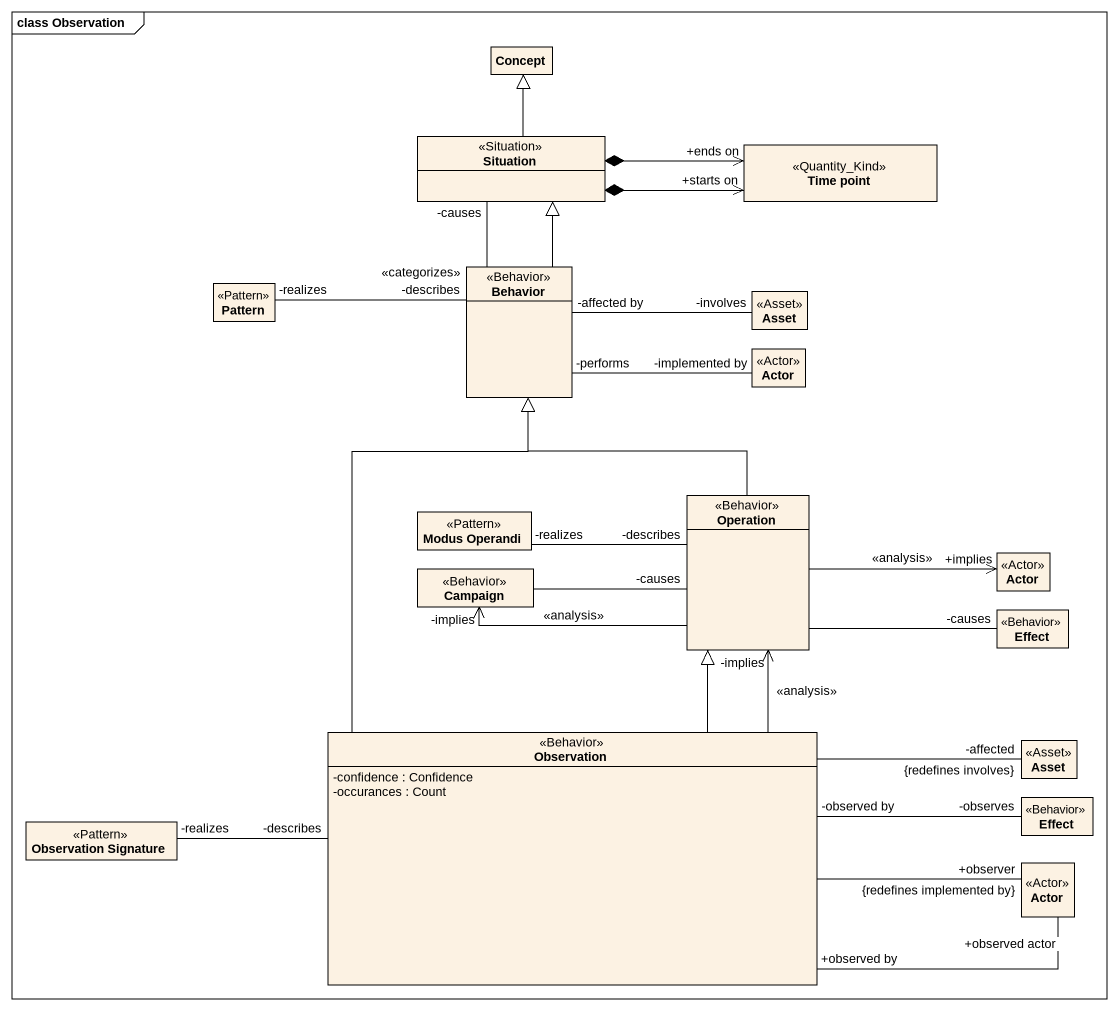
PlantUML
@startuml
mainframe class Observation
hide circle
hide empty members
skinparam classAttributeIconSize 0
class Concept
class Situation <<Situation>>
class "Time point" as Time_point <<Quantity_Kind>>
class Pattern <<Pattern>>
class Behavior <<Behavior>>
class Asset <<Asset>>
class "Actor" as Actor_ <<Actor>>
class "Modus Operandi" as Modus_Operandi <<Pattern>>
class Operation <<Behavior>>
class Campaign <<Behavior>>
class "Actor" as Actor__2 <<Actor>>
class Effect <<Behavior>>
class Observation <<Behavior>> {
  -confidence : Confidence
  -occurances : Count
}
class "Asset" as Asset_2 <<Asset>>
class "Observation Signature" as Observation_Signature <<Pattern>>
class "Effect" as Effect_2 <<Behavior>>
class "Actor" as Actor__3 <<Actor>>
Situation -up-|> Concept
Situation *-right-> "+starts on" Time_point
Situation *-right-> "+ends on" Time_point
Pattern "-realizes" -right- "-describes\n<<categorizes>>" Behavior
Behavior -up-|> Situation
Behavior -up- "-causes" Situation
Behavior "-affected by" -right- "-involves" Asset
Actor_ "-implemented by" -left- "-performs" Behavior
Modus_Operandi "-realizes" -right- "-describes" Operation
Operation -up-|> Behavior
Operation -left-> "-implies" Campaign : <<analysis>>
Operation -right-> "+implies" Actor__2 : <<analysis>>
Operation -right- "-causes" Effect
Campaign -right- "-causes" Operation
Observation -up-|> Behavior
Observation -up-|> Operation
Observation -up-> "-implies" Operation : <<analysis>>
Observation -right- "-affected\n{redefines involves}" Asset_2
Observation "-observed by" -right- "-observes" Effect_2
Observation -right- "+observer\n{redefines implemented by}" Actor__3
Observation "+observed by" -right- "+observed actor" Actor__3
Observation_Signature "-realizes" -right- "-describes" Observation
@enduml
